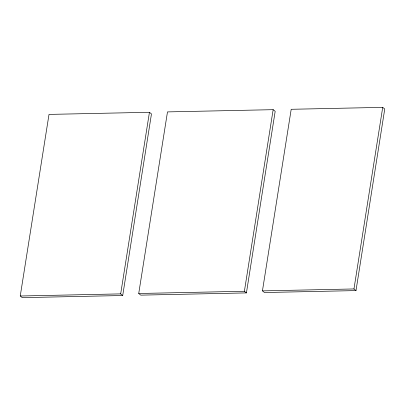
<?xml version="1.0" encoding="UTF-8"?>
<svg xmlns="http://www.w3.org/2000/svg" width="405" height="405" viewBox="0 0 405 405"><rect width="100%" height="100%" fill="white"/><g stroke="black" fill="none" stroke-linecap="round" stroke-linejoin="round"><path stroke-width="0.61" d="M20.25 296.004L49.01 114.407L149.445 112.286L151.47 113.926L122.71 295.523L22.28 297.645L20.25 296.004L120.68 293.883L122.71 295.523M120.68 293.883L149.445 112.286M138.728 293.498L167.488 111.901L273.157 109.674L275.182 111.314L246.422 292.906L140.753 295.139L138.728 293.498L244.392 291.266L246.422 292.906M244.392 291.266L273.157 109.674M262.44 290.886L291.2 109.289L382.72 107.355L384.75 108.996L355.99 290.593L264.465 292.526L262.44 290.886L353.96 288.952L355.99 290.593M353.96 288.952L382.72 107.355"/></g></svg>
